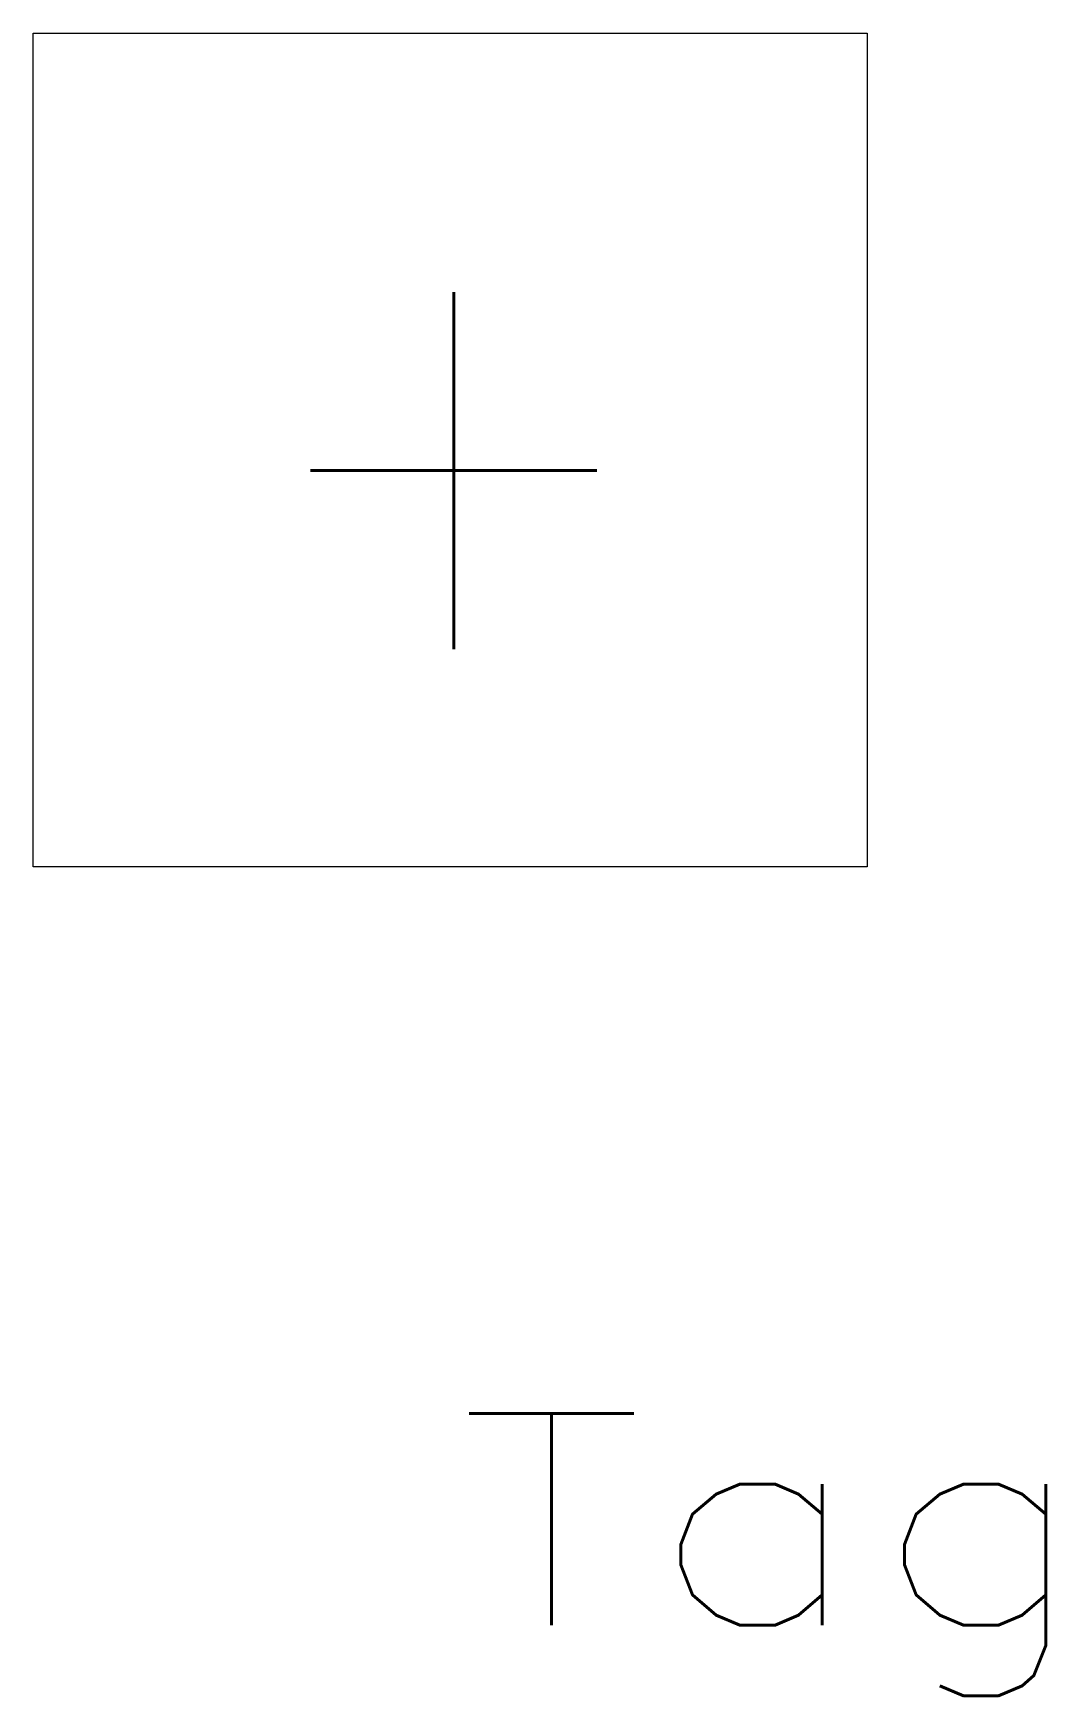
# Model space of a CAD drawing. Header units: inches. Extents: x -2.54 to 3.53, y -7.51 to 2.47.
import ezdxf
from ezdxf.enums import TextEntityAlignment as Align

# ---------------------------------------------------------------- set-up
doc = ezdxf.new("R2010")
doc.units = ezdxf.units.IN
doc.header["$MEASUREMENT"] = 0
doc.layers.get('0').update_dxf_attribs({"lineweight": 0})
doc.styles.add('ROMANS', font='ROMANS.SHX', dxfattribs={"width": 0.8})
doc.styles.add('STANDARD1', font='TXT.SHX')

msp = doc.modelspace()

# ---------------------------------------------------------------- linework, layer by layer
for p, q in [((-2.542, 2.4685), (2.458, 2.4685)), ((-2.542, -2.5315), (-2.542, 2.4685)), ((2.458, 2.4685), (2.458, -2.5315)), ((2.458, -2.5315), (-2.542, -2.5315))]:
    msp.add_line(p, q)

# ---------------------------------------------------------------- texts
at = {"linetype": 'Continuous', "style": 'ROMANS', "width": 0.800962}
msp.add_text('+', height=2.5, dxfattribs=at).set_placement((-1.2606, -1.2269), (1.2186, -1.2269), align=Align.FIT)
at = {"color": 7, "linetype": 'Continuous', "style": 'STANDARD1', "width": 1.166667}
msp.add_text('Tag', height=1.27002, dxfattribs=at).set_placement((0, -7.082), (3.8101, -7.082), align=Align.FIT)

doc.saveas('drawing.dxf')
